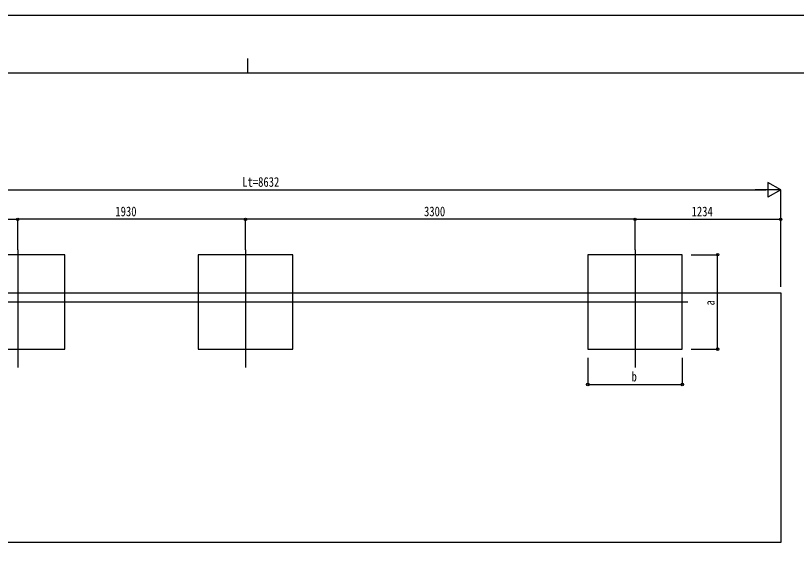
# Model space of a CAD drawing. Units: millimetres, scale not verified. Extents: x -10512 to 10512, y -7425 to 7425.
# Drawn here: x -1978 to 4636, y 2884 to 7425 of the extents above; entities that cross this region are included whole.
import ezdxf
from ezdxf.enums import TextEntityAlignment as Align

# ---------------------------------------------------------------- set-up
doc = ezdxf.new("R2010")
doc.units = ezdxf.units.MM
doc.header["$LTSCALE"] = 30
for name, color, linetype in [('0-3_YKK_12', 2, 'Continuous'), ('0-5_YKK_A1', 4, 'Continuous'), ('0-6_YKK_D', 6, 'Continuous'), ('0-7_YKK_ZWAK', 7, 'Continuous')]:
    doc.layers.add(name, color=color, linetype=linetype)
doc.styles.add('ＭＳ ゴシック', font='')
doc.styles.get('ＭＳ ゴシック').set_extended_font_data('MS Gothic')

msp = doc.modelspace()

# ---------------------------------------------------------------- linework, layer by layer
at = {"layer": '0-3_YKK_12'}
for p, q in [((-1960.45, 5438.46), (-1960.45, 4443.29)), ((-30.45, 5438.46), (-30.45, 4443.29)), ((3269.55, 5438.46), (3269.55, 4443.29)), ((-3837.89, 4998.37), (3715.69, 4998.37))]:
    msp.add_line(p, q, dxfattribs=at)
at = {"layer": '0-5_YKK_A1'}
for p, q in [((-4128.45, 5076.17), (4503.55, 5076.17)), ((4503.55, 5076.17), (4503.55, 2958.17)), ((4503.55, 2958.17), (-4128.45, 2958.17))]:
    msp.add_line(p, q, dxfattribs=at)
for points in [[(-2360.45, 4598.37), (-1560.45, 4598.37), (-1560.45, 5398.37), (-2360.45, 5398.37)], [(-430.45, 4598.37), (369.55, 4598.37), (369.55, 5398.37), (-430.45, 5398.37)], [(2869.55, 4598.37), (3669.55, 4598.37), (3669.55, 5398.37), (2869.55, 5398.37)]]:
    msp.add_lwpolyline(points, close=True, dxfattribs=at)
at = {"layer": '0-6_YKK_D'}
for p, q in [((4503.55, 5948.37), (4395.3, 6010.87)), ((4395.3, 6010.87), (4395.3, 5885.87)), ((-4003.45, 5948.37), (4378.55, 5948.37)), ((4503.55, 5948.37), (4287.04, 5948.37)), ((4503.55, 5948.37), (4395.3, 5885.87)), ((4503.55, 5126.17), (4503.55, 5949.37)), ((-3392.45, 5698.37), (-1960.45, 5698.37)), ((-1960.45, 5438.46), (-1960.45, 5699.37)), ((-1960.45, 5438.46), (-1960.45, 5699.37)), ((-30.45, 5698.37), (-1960.45, 5698.37)), ((-30.45, 5438.46), (-30.45, 5699.37)), ((-30.45, 5438.46), (-30.45, 5699.37)), ((3269.55, 5698.37), (-30.45, 5698.37)), ((3269.55, 5438.46), (3269.55, 5699.37)), ((3269.55, 5438.46), (3269.55, 5699.37)), ((3269.55, 5698.37), (4503.55, 5698.37)), ((4503.55, 5126.17), (4503.55, 5699.37)), ((3744.55, 5398.37), (3970.55, 5398.37)), ((3969.55, 4598.37), (3969.55, 5398.37)), ((3744.55, 4598.37), (3970.55, 4598.37)), ((2869.55, 4523.37), (2869.55, 4297.37)), ((3669.55, 4524.36), (3669.55, 4297.37)), ((2869.55, 4298.37), (3669.55, 4298.37))]:
    msp.add_line(p, q, dxfattribs=at)
for centre in [(-1960.45, 5698.37), (-1960.45, 5698.37), (-30.45, 5698.37), (-30.45, 5698.37), (3269.55, 5698.37), (3269.55, 5698.37), (4503.55, 5698.37), (3969.55, 5398.37), (3969.55, 4598.37), (2869.55, 4298.37), (3669.55, 4298.37)]:
    msp.add_circle(centre, 10.62, dxfattribs=at)
at = {"layer": '0-7_YKK_ZWAK'}
for p, q in [((-12.45, 7062.5), (-12.45, 6937.5)), ((9737.55, 6937.5), (-9762.45, 6937.5))]:
    msp.add_line(p, q, dxfattribs=at)
msp.add_lwpolyline([(-10512.5, -7425), (10512.5, -7425), (10512.5, 7425), (-10512.5, 7425)], close=True, dxfattribs=at)

# ---------------------------------------------------------------- texts
at = {"layer": '0-6_YKK_D', "style": 'ＭＳ ゴシック', "width": 0.8}
for s, p in [('Lt=8632', (-58.45, 5949.37)), ('1930', (-1133.45, 5699.37)), ('3300', (1481.55, 5699.37)), ('1234', (3748.55, 5699.37)), ('b', (3239.55, 4299.37))]:
    msp.add_text(s, height=82.48, dxfattribs=at).set_placement(p, align=Align.BOTTOM_LEFT)
msp.add_text('a', height=82.48, rotation=90, dxfattribs=at).set_placement((3968.55, 4968.37), align=Align.BOTTOM_LEFT)

doc.saveas('drawing.dxf')
